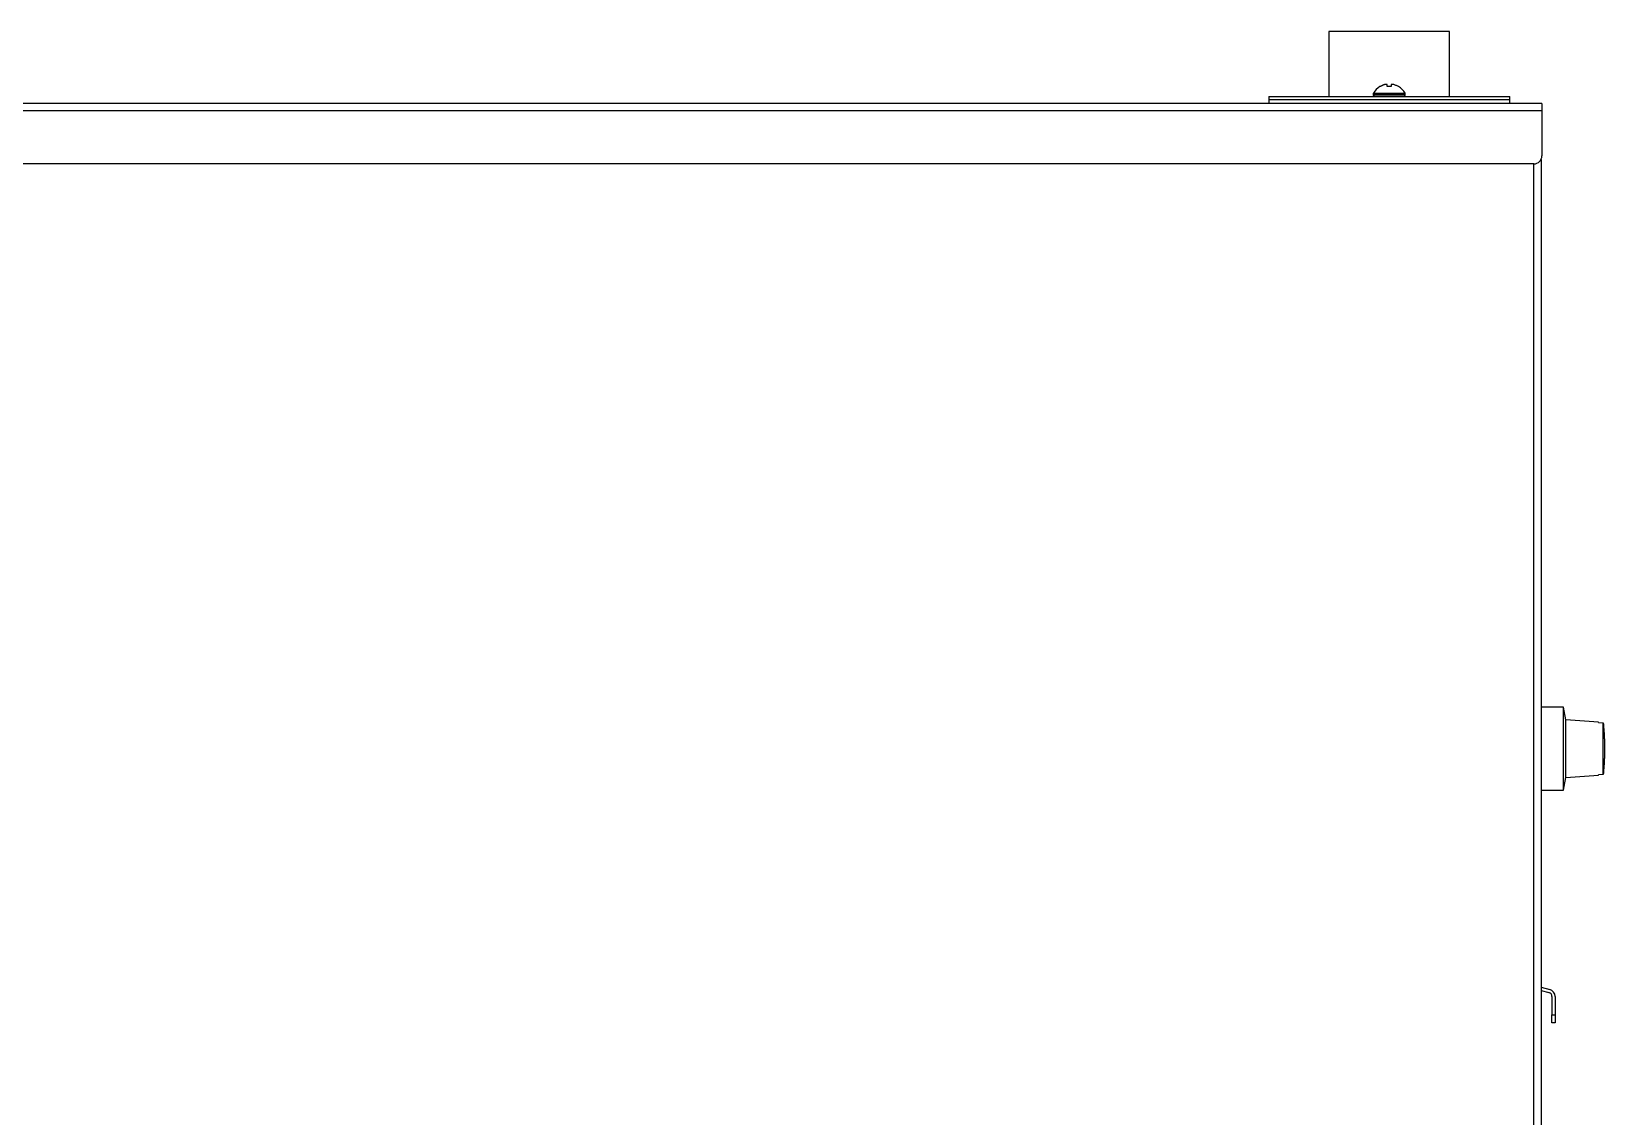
# Model space of a CAD drawing. Header units: millimetres. Extents: x -36 to 4467, y 2 to 3322.
# Drawn here: x 1517.4 to 1909.1, y 1667.6 to 1937.9 of the extents above; entities that cross this region are included whole.
import ezdxf

# ---------------------------------------------------------------- set-up
doc = ezdxf.new("R2010")
doc.units = ezdxf.units.MM

msp = doc.modelspace()

# ---------------------------------------------------------------- linework, layer by layer
for p, q in [((1840.46, 1937.94), (1840.46, 1921.75)), ((1855.46, 1937.94), (1840.46, 1937.94)), ((1870.46, 1937.94), (1855.46, 1937.94)), ((1870.46, 1921.75), (1870.46, 1937.94)), ((1853.16, 1924.19), (1853.16, 1924.23)), ((1857.76, 1924.23), (1857.76, 1924.19)), ((1891.67, 1919.95), (1257.32, 1919.95)), ((1825.46, 1921.75), (1825.46, 1920.95)), ((1825.46, 1921.75), (1885.46, 1921.75)), ((1825.46, 1920.95), (1825.46, 1919.95)), ((1825.46, 1920.95), (1885.46, 1920.95)), ((1825.46, 1920.95), (1885.46, 1920.95)), ((1851.46, 1922.35), (1851.46, 1922.15)), ((1851.46, 1922.35), (1859.46, 1922.35)), ((1851.46, 1922.15), (1859.46, 1922.15)), ((1851.52, 1922.55), (1859.41, 1922.55)), ((1859.46, 1922.15), (1859.46, 1922.35)), ((1885.46, 1920.95), (1885.46, 1921.75)), ((1885.46, 1919.95), (1885.46, 1920.95)), ((1893.47, 1919.95), (1891.67, 1919.95)), ((1893.47, 1919.95), (1893.47, 1918.15)), ((1893.47, 1918.15), (1256.27, 1918.15)), ((1893.47, 1918.15), (1893.47, 1906.95)), ((1891.47, 1904.95), (1258.27, 1904.95)), ((1891.47, 1414.35), (1891.47, 1904.94)), ((1893.27, 1906.07), (1893.27, 1414.35)), ((1898.87, 1769.61), (1893.27, 1769.61)), ((1899.43, 1766.43), (1898.87, 1769.61)), ((1898.87, 1748.95), (1898.87, 1769.61)), ((1907.57, 1765.86), (1899.43, 1766.43)), ((1899.43, 1752.13), (1899.43, 1766.43)), ((1907.57, 1765.78), (1907.57, 1765.86)), ((1907.57, 1765.78), (1908.73, 1765.7)), ((1908.73, 1752.86), (1908.73, 1765.7)), ((1898.87, 1748.95), (1899.43, 1752.13)), ((1899.43, 1752.13), (1907.57, 1752.7)), ((1908.73, 1752.86), (1907.57, 1752.77)), ((1907.57, 1752.7), (1907.57, 1752.77)), ((1893.27, 1748.95), (1898.87, 1748.95)), ((1893.27, 1699.89), (1895.44, 1699.31)), ((1893.27, 1699.06), (1895.23, 1698.54)), ((1895.97, 1697.57), (1895.97, 1692.95)), ((1896.77, 1697.57), (1896.77, 1692.95)), ((1895.97, 1690.95), (1895.97, 1692.95)), ((1895.97, 1692.95), (1896.77, 1692.95)), ((1896.77, 1692.95), (1896.77, 1690.95)), ((1896.77, 1690.95), (1895.97, 1690.95))]:
    msp.add_line(p, q)
for centre, radius, start, end in [((1855.66, 1920.13), 4.8, 121.3727, 149.6988), ((1855.27, 1920.13), 4.8, 30.3012, 58.6273), ((1851.86, 1922.35), 0.4, 149.6988, 180), ((1851.86, 1922.15), 0.4, 180, 270), ((1859.06, 1922.15), 0.4, 270, 0), ((1859.06, 1922.35), 0.4, 0, 30.3012), ((1891.47, 1906.95), 2, 270, 0), ((1894.97, 1697.57), 1, 0, 75), ((1894.97, 1697.57), 1.8, 0, 75)]:
    msp.add_arc(centre, radius, start, end)
for points in [[(1854.46, 1924.74), (1854.41, 1924.73), (1854.3, 1924.7), (1854.14, 1924.65), (1853.98, 1924.59), (1853.83, 1924.53), (1853.67, 1924.46), (1853.52, 1924.39), (1853.35, 1924.3), (1853.23, 1924.23), (1853.16, 1924.19)], [(1854.96, 1924.74), (1854.94, 1924.75), (1854.89, 1924.75), (1854.81, 1924.76), (1854.74, 1924.76), (1854.67, 1924.76), (1854.6, 1924.76), (1854.53, 1924.75), (1854.49, 1924.75), (1854.46, 1924.74)], [(1855.96, 1924.19), (1855.8, 1924.21), (1855.46, 1924.24), (1855.13, 1924.21), (1854.96, 1924.19)], [(1856.46, 1924.74), (1856.44, 1924.75), (1856.39, 1924.75), (1856.32, 1924.76), (1856.25, 1924.76), (1856.18, 1924.76), (1856.11, 1924.76), (1856.04, 1924.75), (1855.99, 1924.75), (1855.96, 1924.74)], [(1855.96, 1924.74), (1855.96, 1924.73), (1855.96, 1924.7), (1855.96, 1924.65), (1855.96, 1924.59), (1855.96, 1924.53), (1855.96, 1924.46), (1855.96, 1924.39), (1855.96, 1924.3), (1855.96, 1924.23), (1855.96, 1924.19)], [(1908.73, 1765.7), (1908.76, 1765.43), (1908.81, 1764.92), (1908.87, 1764.21), (1908.92, 1763.55), (1908.96, 1762.95), (1908.99, 1762.4), (1909.01, 1761.89), (1909.03, 1761.43), (1909.04, 1761.02), (1909.05, 1760.64), (1909.06, 1760.31), (1909.06, 1760.02), (1909.06, 1759.77), (1909.07, 1759.52), (1909.07, 1759.28), (1909.07, 1759.03), (1909.06, 1758.79), (1909.06, 1758.54), (1909.06, 1758.24), (1909.05, 1757.91), (1909.04, 1757.54), (1909.03, 1757.12), (1909.01, 1756.66), (1908.99, 1756.16), (1908.96, 1755.6), (1908.92, 1755), (1908.87, 1754.35), (1908.81, 1753.64), (1908.76, 1753.12), (1908.73, 1752.86)]]:
    msp.add_open_spline(points, degree=3)
for points in [[(1854.96, 1924.19), (1854.96, 1924.32), (1854.96, 1924.42), (1854.96, 1924.56), (1854.96, 1924.6), (1854.96, 1924.68), (1854.96, 1924.71), (1854.96, 1924.74)], [(1857.76, 1924.19), (1857.56, 1924.32), (1857.35, 1924.42), (1857.03, 1924.56), (1856.92, 1924.6), (1856.69, 1924.68), (1856.58, 1924.71), (1856.46, 1924.74)]]:
    msp.add_open_spline(points, degree=3, knots=[0, 0, 0, 0, 0.5, 0.5, 0.75, 0.75, 1, 1, 1, 1])

doc.saveas('drawing.dxf')
